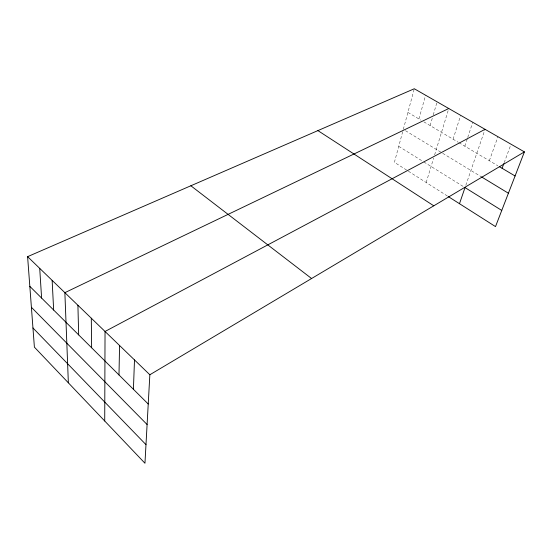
<?xml version="1.0" encoding="UTF-8"?>
<svg xmlns="http://www.w3.org/2000/svg" width="552" height="552" viewBox="0 0 552 552"><rect width="100%" height="100%" fill="white"/><g stroke="black" fill="none" stroke-linecap="round" stroke-linejoin="round"><path stroke-width="0.41" stroke-dasharray="2.76 2.07" d="M402.684 131.707L394.404 162.316L407.659 170.74M403.312 129.375L414.297 88.748M418.927 118.942L425.606 95.234M430.125 125.587L432.292 118.211M433.251 114.933L437.101 101.823M426.185 182.519L433.672 158.01M434.624 154.884L448.783 108.523M453.082 139.207L460.665 115.34M464.846 146.183L467.482 138.214M467.744 137.413L472.753 122.268M465.819 185.265L485.042 129.313M489.341 160.715L497.932 136.703M504.183 162.667L510.745 145.024M407.9 112.401L421.024 120.191M423.826 121.847L458.229 142.257M458.967 142.699L497.842 165.766M405.478 130.693L441.973 152.863M442.676 153.297L481.744 177.04M398.723 146.335L423.053 161.474M423.784 161.929L463.583 186.686M408.363 171.196L448.203 196.526"/><path stroke-width="0.83" d="M104.721 420.997L105.039 331.469L485.042 129.313M118.984 374.953L119.57 345.504M133.411 389.291L134.502 359.932M27.6 256.659L149.847 374.76L144.955 463.252L34.396 347.153L27.6 256.659L414.297 88.748L524.4 151.883L495.503 226.603L448.203 196.526M459.485 203.695L465.019 187.583L501.754 210.436M502.099 168.284L503.886 163.475M149.847 374.76L524.4 151.883M448.783 108.523L64.867 292.663L68.358 382.819M499.263 166.6L515.078 175.984M481.744 177.04L508.406 193.234M317.904 130.603L433.768 205.806M190.854 185.769L311.583 278.518M29.829 286.357L148.233 404.016M31.402 307.305L147.094 424.529M32.954 327.957L145.983 444.65M39.716 268.369L41.607 298.059M52.136 280.361L53.661 310.038M77.915 305.27L78.667 334.892M91.301 318.2L91.639 347.774"/></g></svg>
